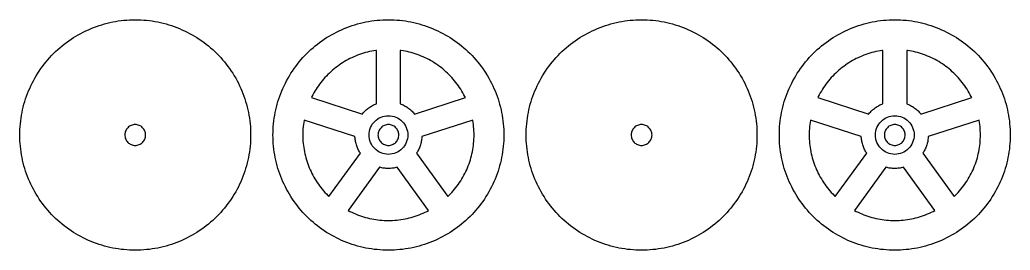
# Model space of a CAD drawing. Header units: metres. Extents: x 6 to 580, y 34 to 394.
# Drawn here: x 446.8 to 579.8, y 34.8 to 65.8 of the extents above; entities that cross this region are included whole.
import ezdxf

# ---------------------------------------------------------------- set-up
doc = ezdxf.new("R2010")
doc.units = ezdxf.units.M
doc.layers.add('CORTAR', color=1, linetype='Continuous')
doc.layers.add('GRABAR', color=5, linetype='Continuous')

msp = doc.modelspace()

# ---------------------------------------------------------------- linework, layer by layer
at = {"layer": 'CORTAR'}
for points in [[(477.82, 49.9), (477.8, 49.52), (477.78, 49.14), (477.75, 48.76), (477.71, 48.39), (477.65, 48.01), (477.59, 47.63), (477.52, 47.26), (477.45, 46.89), (477.36, 46.52), (477.26, 46.15), (477.15, 45.78), (477.04, 45.42), (476.92, 45.06), (476.78, 44.71), (476.64, 44.35), (476.49, 44), (476.33, 43.66), (476.17, 43.31), (475.99, 42.98), (475.81, 42.64), (475.62, 42.32), (475.42, 41.99), (475.21, 41.67), (474.99, 41.36), (474.77, 41.05), (474.54, 40.75), (474.3, 40.45), (474.06, 40.16), (473.81, 39.87), (473.55, 39.6), (473.28, 39.32), (473.01, 39.06), (472.73, 38.8), (472.45, 38.55), (472.15, 38.3), (471.86, 38.06), (471.56, 37.83), (471.25, 37.61), (470.93, 37.4), (470.61, 37.19), (470.29, 36.99), (469.96, 36.8), (469.63, 36.61), (469.29, 36.44), (468.95, 36.27), (468.6, 36.11), (468.25, 35.96), (467.9, 35.82), (467.54, 35.69), (467.18, 35.57), (466.82, 35.45), (466.46, 35.35), (466.09, 35.25), (465.72, 35.16), (465.35, 35.08), (464.97, 35.01), (464.6, 34.95), (464.22, 34.9), (463.84, 34.86), (463.46, 34.83), (463.08, 34.8), (462.7, 34.79), (462.32, 34.78), (461.94, 34.79), (461.56, 34.8), (461.18, 34.83), (460.8, 34.86), (460.42, 34.9), (460.05, 34.95), (459.67, 35.01), (459.3, 35.08), (458.93, 35.16), (458.56, 35.25), (458.19, 35.35), (457.82, 35.45), (457.46, 35.57), (457.1, 35.69), (456.74, 35.82), (456.39, 35.96), (456.04, 36.11), (455.69, 36.27), (455.35, 36.44), (455.02, 36.61), (454.68, 36.8), (454.35, 36.99), (454.03, 37.19), (453.71, 37.4), (453.4, 37.61), (453.09, 37.83), (452.79, 38.06), (452.49, 38.3), (452.2, 38.55), (451.91, 38.8), (451.63, 39.06), (451.36, 39.32), (451.1, 39.6), (450.84, 39.87), (450.58, 40.16), (450.34, 40.45), (450.1, 40.75), (449.87, 41.05), (449.65, 41.36), (449.43, 41.67), (449.23, 41.99), (449.03, 42.32), (448.84, 42.64), (448.65, 42.98), (448.48, 43.31), (448.31, 43.66), (448.15, 44), (448, 44.35), (447.86, 44.71), (447.73, 45.06), (447.6, 45.42), (447.49, 45.78), (447.38, 46.15), (447.29, 46.52), (447.2, 46.89), (447.12, 47.26), (447.05, 47.63), (446.99, 48.01), (446.94, 48.39), (446.9, 48.76), (446.86, 49.14), (446.84, 49.52), (446.83, 49.9), (446.82, 50.28), (446.83, 50.66), (446.84, 51.04), (446.86, 51.42), (446.9, 51.8), (446.94, 52.18), (446.99, 52.56), (447.05, 52.93), (447.12, 53.31), (447.2, 53.68), (447.29, 54.05), (447.38, 54.42), (447.49, 54.78), (447.6, 55.15), (447.73, 55.51), (447.86, 55.86), (448, 56.22), (448.15, 56.56), (448.31, 56.91), (448.48, 57.25), (448.65, 57.59), (448.84, 57.92), (449.03, 58.25), (449.23, 58.58), (449.43, 58.89), (449.65, 59.21), (449.87, 59.52), (450.1, 59.82), (450.34, 60.12), (450.58, 60.41), (450.84, 60.69), (451.1, 60.97), (451.36, 61.24), (451.63, 61.51), (451.91, 61.77), (452.2, 62.02), (452.49, 62.27), (452.79, 62.5), (453.09, 62.73), (453.4, 62.96), (453.71, 63.17), (454.03, 63.38), (454.35, 63.58), (454.68, 63.77), (455.02, 63.95), (455.35, 64.13), (455.69, 64.3), (456.04, 64.45), (456.39, 64.6), (456.74, 64.75), (457.1, 64.88), (457.46, 65), (457.82, 65.12), (458.19, 65.22), (458.56, 65.32), (458.93, 65.41), (459.3, 65.49), (459.67, 65.56), (460.05, 65.62), (460.42, 65.67), (460.8, 65.71), (461.18, 65.74), (461.56, 65.76), (461.94, 65.78), (462.32, 65.78), (462.7, 65.78), (463.08, 65.76), (463.46, 65.74), (463.84, 65.71), (464.22, 65.67), (464.6, 65.62), (464.97, 65.56), (465.35, 65.49), (465.72, 65.41), (466.09, 65.32), (466.46, 65.22), (466.82, 65.12), (467.18, 65), (467.54, 64.88), (467.9, 64.75), (468.25, 64.6), (468.6, 64.45), (468.95, 64.3), (469.29, 64.13), (469.63, 63.95), (469.96, 63.77), (470.29, 63.58), (470.61, 63.38), (470.93, 63.17), (471.25, 62.96), (471.56, 62.73), (471.86, 62.5), (472.15, 62.27), (472.45, 62.02), (472.73, 61.77), (473.01, 61.51), (473.28, 61.24), (473.55, 60.97), (473.81, 60.69), (474.06, 60.41), (474.3, 60.12), (474.54, 59.82), (474.77, 59.52), (474.99, 59.21), (475.21, 58.89), (475.42, 58.58), (475.62, 58.25), (475.81, 57.92), (475.99, 57.59), (476.17, 57.25), (476.33, 56.91), (476.49, 56.56), (476.64, 56.22), (476.78, 55.86), (476.92, 55.51), (477.04, 55.15), (477.15, 54.78), (477.26, 54.42), (477.36, 54.05), (477.45, 53.68), (477.52, 53.31), (477.59, 52.93), (477.65, 52.56), (477.71, 52.18), (477.75, 51.8), (477.78, 51.42), (477.8, 51.04), (477.82, 50.66), (477.82, 50.28), (477.82, 49.9)], [(511.8, 49.52), (511.78, 49.14), (511.75, 48.76), (511.71, 48.39), (511.65, 48.01), (511.59, 47.63), (511.52, 47.26), (511.45, 46.89), (511.36, 46.52), (511.26, 46.15), (511.15, 45.78), (511.04, 45.42), (510.92, 45.06), (510.78, 44.71), (510.64, 44.35), (510.49, 44), (510.33, 43.66), (510.17, 43.31), (509.99, 42.98), (509.81, 42.64), (509.62, 42.32), (509.42, 41.99), (509.21, 41.67), (508.99, 41.36), (508.77, 41.05), (508.54, 40.75), (508.3, 40.45), (508.06, 40.16), (507.81, 39.87), (507.55, 39.6), (507.28, 39.32), (507.01, 39.06), (506.73, 38.8), (506.45, 38.55), (506.15, 38.3), (505.86, 38.06), (505.56, 37.83), (505.25, 37.61), (504.93, 37.4), (504.61, 37.19), (504.29, 36.99), (503.96, 36.8), (503.63, 36.61), (503.29, 36.44), (502.95, 36.27), (502.6, 36.11), (502.25, 35.96), (501.9, 35.82), (501.54, 35.69), (501.18, 35.57), (500.82, 35.45), (500.46, 35.35), (500.09, 35.25), (499.72, 35.16), (499.35, 35.08), (498.97, 35.01), (498.6, 34.95), (498.22, 34.9), (497.84, 34.86), (497.46, 34.83), (497.08, 34.8), (496.7, 34.79), (496.32, 34.78), (495.94, 34.79), (495.56, 34.8), (495.18, 34.83), (494.8, 34.86), (494.42, 34.9), (494.05, 34.95), (493.67, 35.01), (493.3, 35.08), (492.93, 35.16), (492.56, 35.25), (492.19, 35.35), (491.82, 35.45), (491.46, 35.57), (491.1, 35.69), (490.74, 35.82), (490.39, 35.96), (490.04, 36.11), (489.69, 36.27), (489.35, 36.44), (489.02, 36.61), (488.68, 36.8), (488.35, 36.99), (488.03, 37.19), (487.71, 37.4), (487.4, 37.61), (487.09, 37.83), (486.79, 38.06), (486.49, 38.3), (486.2, 38.55), (485.91, 38.8), (485.63, 39.06), (485.36, 39.32), (485.1, 39.6), (484.84, 39.87), (484.58, 40.16), (484.34, 40.45), (484.1, 40.75), (483.87, 41.05), (483.65, 41.36), (483.43, 41.67), (483.23, 41.99), (483.03, 42.32), (482.84, 42.64), (482.65, 42.98), (482.48, 43.31), (482.31, 43.66), (482.15, 44), (482, 44.35), (481.86, 44.71), (481.73, 45.06), (481.6, 45.42), (481.49, 45.78), (481.38, 46.15), (481.29, 46.52), (481.2, 46.89), (481.12, 47.26), (481.05, 47.63), (480.99, 48.01), (480.94, 48.39), (480.9, 48.76), (480.86, 49.14), (480.84, 49.52), (480.83, 49.9), (480.82, 50.28), (480.83, 50.66), (480.84, 51.04), (480.86, 51.42), (480.9, 51.8), (480.94, 52.18), (480.99, 52.56), (481.05, 52.93), (481.12, 53.31), (481.2, 53.68), (481.29, 54.05), (481.38, 54.42), (481.49, 54.78), (481.6, 55.15), (481.73, 55.51), (481.86, 55.86), (482, 56.22), (482.15, 56.56), (482.31, 56.91), (482.48, 57.25), (482.65, 57.59), (482.84, 57.92), (483.03, 58.25), (483.23, 58.58), (483.43, 58.89), (483.65, 59.21), (483.87, 59.52), (484.1, 59.82), (484.34, 60.12), (484.58, 60.41), (484.84, 60.69), (485.1, 60.97), (485.36, 61.24), (485.63, 61.51), (485.91, 61.77), (486.2, 62.02), (486.49, 62.27), (486.79, 62.5), (487.09, 62.73), (487.4, 62.96), (487.71, 63.17), (488.03, 63.38), (488.35, 63.58), (488.68, 63.77), (489.02, 63.95), (489.35, 64.13), (489.69, 64.3), (490.04, 64.45), (490.39, 64.6), (490.74, 64.75), (491.1, 64.88), (491.46, 65), (491.82, 65.12), (492.19, 65.22), (492.56, 65.32), (492.93, 65.41), (493.3, 65.49), (493.67, 65.56), (494.05, 65.62), (494.42, 65.67), (494.8, 65.71), (495.18, 65.74), (495.56, 65.76), (495.94, 65.78), (496.32, 65.78), (496.7, 65.78), (497.08, 65.76), (497.46, 65.74), (497.84, 65.71), (498.22, 65.67), (498.6, 65.62), (498.97, 65.56), (499.35, 65.49), (499.72, 65.41), (500.09, 65.32), (500.46, 65.22), (500.82, 65.12), (501.18, 65), (501.54, 64.88), (501.9, 64.75), (502.25, 64.6), (502.6, 64.45), (502.95, 64.3), (503.29, 64.13), (503.63, 63.95), (503.96, 63.77), (504.29, 63.58), (504.61, 63.38), (504.93, 63.17), (505.25, 62.96), (505.56, 62.73), (505.86, 62.5), (506.15, 62.27), (506.45, 62.02), (506.73, 61.77), (507.01, 61.51), (507.28, 61.24), (507.55, 60.97), (507.81, 60.69), (508.06, 60.41), (508.3, 60.12), (508.54, 59.82), (508.77, 59.52), (508.99, 59.21), (509.21, 58.89), (509.42, 58.58), (509.62, 58.25), (509.81, 57.92), (509.99, 57.59), (510.17, 57.25), (510.33, 56.91), (510.49, 56.56), (510.64, 56.22), (510.78, 55.86), (510.92, 55.51), (511.04, 55.15), (511.15, 54.78), (511.26, 54.42), (511.36, 54.05), (511.45, 53.68), (511.52, 53.31), (511.59, 52.93), (511.65, 52.56), (511.71, 52.18), (511.75, 51.8), (511.78, 51.42), (511.8, 51.04), (511.82, 50.66), (511.82, 50.28), (511.82, 49.9), (511.8, 49.52)], [(545.82, 49.9), (545.8, 49.52), (545.78, 49.14), (545.75, 48.76), (545.71, 48.39), (545.65, 48.01), (545.59, 47.63), (545.52, 47.26), (545.45, 46.89), (545.36, 46.52), (545.26, 46.15), (545.15, 45.78), (545.04, 45.42), (544.92, 45.06), (544.78, 44.71), (544.64, 44.35), (544.49, 44), (544.33, 43.66), (544.17, 43.31), (543.99, 42.98), (543.81, 42.64), (543.62, 42.32), (543.42, 41.99), (543.21, 41.67), (542.99, 41.36), (542.77, 41.05), (542.54, 40.75), (542.3, 40.45), (542.06, 40.16), (541.81, 39.87), (541.55, 39.6), (541.28, 39.32), (541.01, 39.06), (540.73, 38.8), (540.45, 38.55), (540.15, 38.3), (539.86, 38.06), (539.56, 37.83), (539.25, 37.61), (538.93, 37.4), (538.61, 37.19), (538.29, 36.99), (537.96, 36.8), (537.63, 36.61), (537.29, 36.44), (536.95, 36.27), (536.6, 36.11), (536.25, 35.96), (535.9, 35.82), (535.54, 35.69), (535.18, 35.57), (534.82, 35.45), (534.46, 35.35), (534.09, 35.25), (533.72, 35.16), (533.35, 35.08), (532.97, 35.01), (532.6, 34.95), (532.22, 34.9), (531.84, 34.86), (531.46, 34.83), (531.08, 34.8), (530.7, 34.79), (530.32, 34.78), (529.94, 34.79), (529.56, 34.8), (529.18, 34.83), (528.8, 34.86), (528.42, 34.9), (528.05, 34.95), (527.67, 35.01), (527.3, 35.08), (526.93, 35.16), (526.56, 35.25), (526.19, 35.35), (525.82, 35.45), (525.46, 35.57), (525.1, 35.69), (524.74, 35.82), (524.39, 35.96), (524.04, 36.11), (523.69, 36.27), (523.35, 36.44), (523.02, 36.61), (522.68, 36.8), (522.35, 36.99), (522.03, 37.19), (521.71, 37.4), (521.4, 37.61), (521.09, 37.83), (520.79, 38.06), (520.49, 38.3), (520.2, 38.55), (519.91, 38.8), (519.63, 39.06), (519.36, 39.32), (519.1, 39.6), (518.84, 39.87), (518.58, 40.16), (518.34, 40.45), (518.1, 40.75), (517.87, 41.05), (517.65, 41.36), (517.43, 41.67), (517.23, 41.99), (517.03, 42.32), (516.84, 42.64), (516.65, 42.98), (516.48, 43.31), (516.31, 43.66), (516.15, 44), (516, 44.35), (515.86, 44.71), (515.73, 45.06), (515.6, 45.42), (515.49, 45.78), (515.38, 46.15), (515.29, 46.52), (515.2, 46.89), (515.12, 47.26), (515.05, 47.63), (514.99, 48.01), (514.94, 48.39), (514.9, 48.76), (514.86, 49.14), (514.84, 49.52), (514.83, 49.9), (514.82, 50.28), (514.83, 50.66), (514.84, 51.04), (514.86, 51.42), (514.9, 51.8), (514.94, 52.18), (514.99, 52.56), (515.05, 52.93), (515.12, 53.31), (515.2, 53.68), (515.29, 54.05), (515.38, 54.42), (515.49, 54.78), (515.6, 55.15), (515.73, 55.51), (515.86, 55.86), (516, 56.22), (516.15, 56.56), (516.31, 56.91), (516.48, 57.25), (516.65, 57.59), (516.84, 57.92), (517.03, 58.25), (517.23, 58.58), (517.43, 58.89), (517.65, 59.21), (517.87, 59.52), (518.1, 59.82), (518.34, 60.12), (518.58, 60.41), (518.84, 60.69), (519.1, 60.97), (519.36, 61.24), (519.63, 61.51), (519.91, 61.77), (520.2, 62.02), (520.49, 62.27), (520.79, 62.5), (521.09, 62.73), (521.4, 62.96), (521.71, 63.17), (522.03, 63.38), (522.35, 63.58), (522.68, 63.77), (523.02, 63.95), (523.35, 64.13), (523.69, 64.3), (524.04, 64.45), (524.39, 64.6), (524.74, 64.75), (525.1, 64.88), (525.46, 65), (525.82, 65.12), (526.19, 65.22), (526.56, 65.32), (526.93, 65.41), (527.3, 65.49), (527.67, 65.56), (528.05, 65.62), (528.42, 65.67), (528.8, 65.71), (529.18, 65.74), (529.56, 65.76), (529.94, 65.78), (530.32, 65.78), (530.7, 65.78), (531.08, 65.76), (531.46, 65.74), (531.84, 65.71), (532.22, 65.67), (532.6, 65.62), (532.97, 65.56), (533.35, 65.49), (533.72, 65.41), (534.09, 65.32), (534.46, 65.22), (534.82, 65.12), (535.18, 65), (535.54, 64.88), (535.9, 64.75), (536.25, 64.6), (536.6, 64.45), (536.95, 64.3), (537.29, 64.13), (537.63, 63.95), (537.96, 63.77), (538.29, 63.58), (538.61, 63.38), (538.93, 63.17), (539.25, 62.96), (539.56, 62.73), (539.86, 62.5), (540.15, 62.27), (540.45, 62.02), (540.73, 61.77), (541.01, 61.51), (541.28, 61.24), (541.55, 60.97), (541.81, 60.69), (542.06, 60.41), (542.3, 60.12), (542.54, 59.82), (542.77, 59.52), (542.99, 59.21), (543.21, 58.89), (543.42, 58.58), (543.62, 58.25), (543.81, 57.92), (543.99, 57.59), (544.17, 57.25), (544.33, 56.91), (544.49, 56.56), (544.64, 56.22), (544.78, 55.86), (544.92, 55.51), (545.04, 55.15), (545.15, 54.78), (545.26, 54.42), (545.36, 54.05), (545.45, 53.68), (545.52, 53.31), (545.59, 52.93), (545.65, 52.56), (545.71, 52.18), (545.75, 51.8), (545.78, 51.42), (545.8, 51.04), (545.82, 50.66), (545.82, 50.28), (545.82, 49.9)], [(579.8, 49.52), (579.78, 49.14), (579.75, 48.76), (579.71, 48.39), (579.65, 48.01), (579.59, 47.63), (579.52, 47.26), (579.45, 46.89), (579.36, 46.52), (579.26, 46.15), (579.15, 45.78), (579.04, 45.42), (578.92, 45.06), (578.78, 44.71), (578.64, 44.35), (578.49, 44), (578.33, 43.66), (578.17, 43.31), (577.99, 42.98), (577.81, 42.64), (577.62, 42.32), (577.42, 41.99), (577.21, 41.67), (576.99, 41.36), (576.77, 41.05), (576.54, 40.75), (576.3, 40.45), (576.06, 40.16), (575.81, 39.87), (575.55, 39.6), (575.28, 39.32), (575.01, 39.06), (574.73, 38.8), (574.45, 38.55), (574.15, 38.3), (573.86, 38.06), (573.56, 37.83), (573.25, 37.61), (572.93, 37.4), (572.61, 37.19), (572.29, 36.99), (571.96, 36.8), (571.63, 36.61), (571.29, 36.44), (570.95, 36.27), (570.6, 36.11), (570.25, 35.96), (569.9, 35.82), (569.54, 35.69), (569.18, 35.57), (568.82, 35.45), (568.46, 35.35), (568.09, 35.25), (567.72, 35.16), (567.35, 35.08), (566.97, 35.01), (566.6, 34.95), (566.22, 34.9), (565.84, 34.86), (565.46, 34.83), (565.08, 34.8), (564.7, 34.79), (564.32, 34.78), (563.94, 34.79), (563.56, 34.8), (563.18, 34.83), (562.8, 34.86), (562.42, 34.9), (562.05, 34.95), (561.67, 35.01), (561.3, 35.08), (560.93, 35.16), (560.56, 35.25), (560.19, 35.35), (559.82, 35.45), (559.46, 35.57), (559.1, 35.69), (558.74, 35.82), (558.39, 35.96), (558.04, 36.11), (557.69, 36.27), (557.35, 36.44), (557.02, 36.61), (556.68, 36.8), (556.35, 36.99), (556.03, 37.19), (555.71, 37.4), (555.4, 37.61), (555.09, 37.83), (554.79, 38.06), (554.49, 38.3), (554.2, 38.55), (553.91, 38.8), (553.63, 39.06), (553.36, 39.32), (553.1, 39.6), (552.84, 39.87), (552.58, 40.16), (552.34, 40.45), (552.1, 40.75), (551.87, 41.05), (551.65, 41.36), (551.43, 41.67), (551.23, 41.99), (551.03, 42.32), (550.84, 42.64), (550.65, 42.98), (550.48, 43.31), (550.31, 43.66), (550.15, 44), (550, 44.35), (549.86, 44.71), (549.73, 45.06), (549.6, 45.42), (549.49, 45.78), (549.38, 46.15), (549.29, 46.52), (549.2, 46.89), (549.12, 47.26), (549.05, 47.63), (548.99, 48.01), (548.94, 48.39), (548.9, 48.76), (548.86, 49.14), (548.84, 49.52), (548.83, 49.9), (548.82, 50.28), (548.83, 50.66), (548.84, 51.04), (548.86, 51.42), (548.9, 51.8), (548.94, 52.18), (548.99, 52.56), (549.05, 52.93), (549.12, 53.31), (549.2, 53.68), (549.29, 54.05), (549.38, 54.42), (549.49, 54.78), (549.6, 55.15), (549.73, 55.51), (549.86, 55.86), (550, 56.22), (550.15, 56.56), (550.31, 56.91), (550.48, 57.25), (550.65, 57.59), (550.84, 57.92), (551.03, 58.25), (551.23, 58.58), (551.43, 58.89), (551.65, 59.21), (551.87, 59.52), (552.1, 59.82), (552.34, 60.12), (552.58, 60.41), (552.84, 60.69), (553.1, 60.97), (553.36, 61.24), (553.63, 61.51), (553.91, 61.77), (554.2, 62.02), (554.49, 62.27), (554.79, 62.5), (555.09, 62.73), (555.4, 62.96), (555.71, 63.17), (556.03, 63.38), (556.35, 63.58), (556.68, 63.77), (557.02, 63.95), (557.35, 64.13), (557.69, 64.3), (558.04, 64.45), (558.39, 64.6), (558.74, 64.75), (559.1, 64.88), (559.46, 65), (559.82, 65.12), (560.19, 65.22), (560.56, 65.32), (560.93, 65.41), (561.3, 65.49), (561.67, 65.56), (562.05, 65.62), (562.42, 65.67), (562.8, 65.71), (563.18, 65.74), (563.56, 65.76), (563.94, 65.78), (564.32, 65.78), (564.7, 65.78), (565.08, 65.76), (565.46, 65.74), (565.84, 65.71), (566.22, 65.67), (566.6, 65.62), (566.97, 65.56), (567.35, 65.49), (567.72, 65.41), (568.09, 65.32), (568.46, 65.22), (568.82, 65.12), (569.18, 65), (569.54, 64.88), (569.9, 64.75), (570.25, 64.6), (570.6, 64.45), (570.95, 64.3), (571.29, 64.13), (571.63, 63.95), (571.96, 63.77), (572.29, 63.58), (572.61, 63.38), (572.93, 63.17), (573.25, 62.96), (573.56, 62.73), (573.86, 62.5), (574.15, 62.27), (574.45, 62.02), (574.73, 61.77), (575.01, 61.51), (575.28, 61.24), (575.55, 60.97), (575.81, 60.69), (576.06, 60.41), (576.3, 60.12), (576.54, 59.82), (576.77, 59.52), (576.99, 59.21), (577.21, 58.89), (577.42, 58.58), (577.62, 58.25), (577.81, 57.92), (577.99, 57.59), (578.17, 57.25), (578.33, 56.91), (578.49, 56.56), (578.64, 56.22), (578.78, 55.86), (578.92, 55.51), (579.04, 55.15), (579.15, 54.78), (579.26, 54.42), (579.36, 54.05), (579.45, 53.68), (579.52, 53.31), (579.59, 52.93), (579.65, 52.56), (579.71, 52.18), (579.75, 51.8), (579.78, 51.42), (579.8, 51.04), (579.82, 50.66), (579.82, 50.28), (579.82, 49.9), (579.8, 49.52)], [(492.82, 53.1), (492.84, 53.14), (492.94, 53.25), (493.04, 53.36), (493.14, 53.47), (493.25, 53.57), (493.35, 53.67), (493.47, 53.76), (493.58, 53.85), (493.7, 53.94), (493.82, 54.03), (493.95, 54.11), (494.07, 54.18), (494.2, 54.25), (494.33, 54.32), (494.46, 54.38), (494.6, 54.44), (494.72, 54.49), (494.72, 61.67), (494.63, 61.66), (494.36, 61.61), (494.08, 61.56), (493.8, 61.5), (493.53, 61.44), (493.25, 61.37), (492.98, 61.29), (492.71, 61.2), (492.45, 61.11), (492.18, 61.01), (491.92, 60.91), (491.66, 60.8), (491.4, 60.68), (491.15, 60.56), (490.9, 60.43), (490.65, 60.29), (490.41, 60.15), (490.17, 60), (489.93, 59.85), (489.7, 59.69), (489.47, 59.52), (489.25, 59.35), (489.03, 59.17), (488.81, 58.99), (488.6, 58.8), (488.39, 58.61), (488.19, 58.42), (487.99, 58.21), (487.8, 58.01), (487.61, 57.8), (487.43, 57.58), (487.26, 57.36), (487.08, 57.13), (486.92, 56.91), (486.76, 56.67), (486.61, 56.44), (486.46, 56.2), (486.32, 55.95), (486.18, 55.7), (486.05, 55.45), (485.99, 55.32), (492.82, 53.1)], [(497.92, 54.49), (498.04, 54.44), (498.18, 54.38), (498.31, 54.32), (498.44, 54.25), (498.57, 54.18), (498.7, 54.11), (498.82, 54.03), (498.94, 53.94), (499.06, 53.85), (499.18, 53.76), (499.29, 53.67), (499.4, 53.57), (499.5, 53.47), (499.61, 53.36), (499.7, 53.25), (499.8, 53.14), (499.83, 53.1), (506.66, 55.32), (506.59, 55.45), (506.46, 55.7), (506.33, 55.95), (506.19, 56.2), (506.04, 56.44), (505.88, 56.67), (505.72, 56.91), (505.56, 57.13), (505.39, 57.36), (505.21, 57.58), (505.03, 57.8), (504.84, 58.01), (504.65, 58.21), (504.45, 58.42), (504.25, 58.61), (504.04, 58.8), (503.83, 58.99), (503.62, 59.17), (503.4, 59.35), (503.17, 59.52), (502.94, 59.69), (502.71, 59.85), (502.47, 60), (502.23, 60.15), (501.99, 60.29), (501.74, 60.43), (501.49, 60.56), (501.24, 60.68), (500.98, 60.8), (500.72, 60.91), (500.46, 61.01), (500.2, 61.11), (499.93, 61.2), (499.66, 61.29), (499.39, 61.37), (499.12, 61.44), (498.84, 61.5), (498.57, 61.56), (498.29, 61.61), (498.01, 61.66), (497.92, 61.67), (497.92, 54.49)], [(560.82, 53.1), (560.84, 53.14), (560.94, 53.25), (561.04, 53.36), (561.14, 53.47), (561.25, 53.57), (561.35, 53.67), (561.47, 53.76), (561.58, 53.85), (561.7, 53.94), (561.82, 54.03), (561.95, 54.11), (562.07, 54.18), (562.2, 54.25), (562.33, 54.32), (562.46, 54.38), (562.6, 54.44), (562.72, 54.49), (562.72, 61.67), (562.63, 61.66), (562.36, 61.61), (562.08, 61.56), (561.8, 61.5), (561.53, 61.44), (561.25, 61.37), (560.98, 61.29), (560.71, 61.2), (560.45, 61.11), (560.18, 61.01), (559.92, 60.91), (559.66, 60.8), (559.4, 60.68), (559.15, 60.56), (558.9, 60.43), (558.65, 60.29), (558.41, 60.15), (558.17, 60), (557.93, 59.85), (557.7, 59.69), (557.47, 59.52), (557.25, 59.35), (557.03, 59.17), (556.81, 58.99), (556.6, 58.8), (556.39, 58.61), (556.19, 58.42), (555.99, 58.21), (555.8, 58.01), (555.61, 57.8), (555.43, 57.58), (555.26, 57.36), (555.08, 57.13), (554.92, 56.91), (554.76, 56.67), (554.61, 56.44), (554.46, 56.2), (554.32, 55.95), (554.18, 55.7), (554.05, 55.45), (553.99, 55.32), (560.82, 53.1)], [(565.92, 54.49), (566.04, 54.44), (566.18, 54.38), (566.31, 54.32), (566.44, 54.25), (566.57, 54.18), (566.7, 54.11), (566.82, 54.03), (566.94, 53.94), (567.06, 53.85), (567.18, 53.76), (567.29, 53.67), (567.4, 53.57), (567.5, 53.47), (567.61, 53.36), (567.7, 53.25), (567.8, 53.14), (567.83, 53.1), (574.66, 55.32), (574.59, 55.45), (574.46, 55.7), (574.33, 55.95), (574.19, 56.2), (574.04, 56.44), (573.88, 56.67), (573.72, 56.91), (573.56, 57.13), (573.39, 57.36), (573.21, 57.58), (573.03, 57.8), (572.84, 58.01), (572.65, 58.21), (572.45, 58.42), (572.25, 58.61), (572.04, 58.8), (571.83, 58.99), (571.62, 59.17), (571.4, 59.35), (571.17, 59.52), (570.94, 59.69), (570.71, 59.85), (570.47, 60), (570.23, 60.15), (569.99, 60.29), (569.74, 60.43), (569.49, 60.56), (569.24, 60.68), (568.98, 60.8), (568.72, 60.91), (568.46, 61.01), (568.2, 61.11), (567.93, 61.2), (567.66, 61.29), (567.39, 61.37), (567.12, 61.44), (566.84, 61.5), (566.57, 61.56), (566.29, 61.61), (566.01, 61.66), (565.92, 61.67), (565.92, 54.49)], [(492.56, 47.82), (492.5, 47.91), (492.42, 48.03), (492.35, 48.16), (492.29, 48.29), (492.22, 48.43), (492.16, 48.56), (492.11, 48.7), (492.06, 48.84), (492.02, 48.98), (491.98, 49.12), (491.94, 49.26), (491.91, 49.41), (491.88, 49.55), (491.86, 49.7), (491.84, 49.84), (491.83, 49.99), (491.83, 50.06), (485, 52.28), (484.99, 52.25), (484.95, 51.97), (484.91, 51.69), (484.88, 51.41), (484.85, 51.13), (484.84, 50.85), (484.83, 50.57), (484.82, 50.28), (484.83, 50), (484.84, 49.72), (484.85, 49.44), (484.88, 49.16), (484.91, 48.88), (484.95, 48.6), (484.99, 48.32), (485.04, 48.04), (485.1, 47.76), (485.17, 47.49), (485.24, 47.22), (485.32, 46.95), (485.4, 46.68), (485.49, 46.41), (485.59, 46.14), (485.7, 45.88), (485.81, 45.62), (485.93, 45.37), (486.05, 45.11), (486.18, 44.86), (486.32, 44.62), (486.46, 44.37), (486.61, 44.13), (486.76, 43.89), (486.92, 43.66), (487.08, 43.43), (487.26, 43.21), (487.43, 42.99), (487.61, 42.77), (487.8, 42.56), (487.99, 42.35), (488.19, 42.15), (488.33, 42.01), (492.56, 47.82)], [(507.82, 50.28), (507.82, 50.57), (507.81, 50.85), (507.79, 51.13), (507.77, 51.41), (507.74, 51.69), (507.7, 51.97), (507.65, 52.25), (507.65, 52.28), (500.82, 50.06), (500.81, 49.99), (500.8, 49.84), (500.78, 49.7), (500.76, 49.55), (500.74, 49.41), (500.7, 49.26), (500.67, 49.12), (500.63, 48.98), (500.58, 48.84), (500.53, 48.7), (500.48, 48.56), (500.42, 48.43), (500.36, 48.29), (500.29, 48.16), (500.22, 48.03), (500.14, 47.91), (500.09, 47.82), (504.31, 42.01), (504.45, 42.15), (504.65, 42.35), (504.84, 42.56), (505.03, 42.77), (505.21, 42.99), (505.39, 43.21), (505.56, 43.43), (505.72, 43.66), (505.88, 43.89), (506.04, 44.13), (506.19, 44.37), (506.33, 44.62), (506.46, 44.86), (506.59, 45.11), (506.72, 45.37), (506.84, 45.62), (506.95, 45.88), (507.05, 46.14), (507.15, 46.41), (507.24, 46.68), (507.33, 46.95), (507.41, 47.22), (507.48, 47.49), (507.54, 47.76), (507.6, 48.04), (507.65, 48.32), (507.7, 48.6), (507.74, 48.88), (507.77, 49.16), (507.79, 49.44), (507.81, 49.72), (507.82, 50), (507.82, 50.28)], [(560.56, 47.82), (560.5, 47.91), (560.42, 48.03), (560.35, 48.16), (560.29, 48.29), (560.22, 48.43), (560.16, 48.56), (560.11, 48.7), (560.06, 48.84), (560.02, 48.98), (559.98, 49.12), (559.94, 49.26), (559.91, 49.41), (559.88, 49.55), (559.86, 49.7), (559.84, 49.84), (559.83, 49.99), (559.83, 50.06), (553, 52.28), (552.99, 52.25), (552.95, 51.97), (552.91, 51.69), (552.88, 51.41), (552.85, 51.13), (552.84, 50.85), (552.83, 50.57), (552.82, 50.28), (552.83, 50), (552.84, 49.72), (552.85, 49.44), (552.88, 49.16), (552.91, 48.88), (552.95, 48.6), (552.99, 48.32), (553.04, 48.04), (553.1, 47.76), (553.17, 47.49), (553.24, 47.22), (553.32, 46.95), (553.4, 46.68), (553.49, 46.41), (553.59, 46.14), (553.7, 45.88), (553.81, 45.62), (553.93, 45.37), (554.05, 45.11), (554.18, 44.86), (554.32, 44.62), (554.46, 44.37), (554.61, 44.13), (554.76, 43.89), (554.92, 43.66), (555.08, 43.43), (555.26, 43.21), (555.43, 42.99), (555.61, 42.77), (555.8, 42.56), (555.99, 42.35), (556.19, 42.15), (556.33, 42.01), (560.56, 47.82)], [(575.82, 50.28), (575.82, 50.57), (575.81, 50.85), (575.79, 51.13), (575.77, 51.41), (575.74, 51.69), (575.7, 51.97), (575.65, 52.25), (575.65, 52.28), (568.82, 50.06), (568.81, 49.99), (568.8, 49.84), (568.78, 49.7), (568.76, 49.55), (568.74, 49.41), (568.7, 49.26), (568.67, 49.12), (568.63, 48.98), (568.58, 48.84), (568.53, 48.7), (568.48, 48.56), (568.42, 48.43), (568.36, 48.29), (568.29, 48.16), (568.22, 48.03), (568.14, 47.91), (568.09, 47.82), (572.31, 42.01), (572.45, 42.15), (572.65, 42.35), (572.84, 42.56), (573.03, 42.77), (573.21, 42.99), (573.39, 43.21), (573.56, 43.43), (573.72, 43.66), (573.88, 43.89), (574.04, 44.13), (574.19, 44.37), (574.33, 44.62), (574.46, 44.86), (574.59, 45.11), (574.72, 45.37), (574.84, 45.62), (574.95, 45.88), (575.05, 46.14), (575.15, 46.41), (575.24, 46.68), (575.33, 46.95), (575.41, 47.22), (575.48, 47.49), (575.54, 47.76), (575.6, 48.04), (575.65, 48.32), (575.7, 48.6), (575.74, 48.88), (575.77, 49.16), (575.79, 49.44), (575.81, 49.72), (575.82, 50), (575.82, 50.28)], [(463.71, 50.42), (463.69, 50.56), (463.66, 50.69), (463.62, 50.82), (463.56, 50.94), (463.49, 51.06), (463.4, 51.17), (463.31, 51.27), (463.21, 51.37), (463.1, 51.45), (462.98, 51.52), (462.86, 51.58), (462.73, 51.62), (462.59, 51.66), (462.46, 51.68), (462.32, 51.68), (462.18, 51.68), (462.05, 51.66), (461.92, 51.62), (461.79, 51.58), (461.66, 51.52), (461.54, 51.45), (461.43, 51.37), (461.33, 51.27), (461.24, 51.17), (461.16, 51.06), (461.09, 50.94), (461.03, 50.82), (460.98, 50.69), (460.95, 50.56), (460.93, 50.42), (460.92, 50.28), (460.93, 50.15), (460.95, 50.01), (460.98, 49.88), (461.03, 49.75), (461.09, 49.62), (461.16, 49.51), (461.24, 49.4), (461.33, 49.29), (461.43, 49.2), (461.54, 49.12), (461.66, 49.05), (461.79, 48.99), (461.92, 48.94), (462.05, 48.91), (462.18, 48.89), (462.32, 48.88), (462.46, 48.89), (462.59, 48.91), (462.73, 48.94), (462.86, 48.99), (462.98, 49.05), (463.1, 49.12), (463.21, 49.2), (463.31, 49.29), (463.4, 49.4), (463.49, 49.51), (463.56, 49.62), (463.62, 49.75), (463.66, 49.88), (463.69, 50.01), (463.71, 50.15), (463.72, 50.28), (463.71, 50.42)], [(497.71, 50.42), (497.69, 50.56), (497.66, 50.69), (497.62, 50.82), (497.56, 50.94), (497.49, 51.06), (497.4, 51.17), (497.31, 51.27), (497.21, 51.37), (497.1, 51.45), (496.98, 51.52), (496.86, 51.58), (496.73, 51.62), (496.59, 51.66), (496.46, 51.68), (496.32, 51.68), (496.18, 51.68), (496.05, 51.66), (495.92, 51.62), (495.79, 51.58), (495.66, 51.52), (495.54, 51.45), (495.43, 51.37), (495.33, 51.27), (495.24, 51.17), (495.16, 51.06), (495.09, 50.94), (495.03, 50.82), (494.98, 50.69), (494.95, 50.56), (494.93, 50.42), (494.92, 50.28), (494.93, 50.15), (494.95, 50.01), (494.98, 49.88), (495.03, 49.75), (495.09, 49.62), (495.16, 49.51), (495.24, 49.4), (495.33, 49.29), (495.43, 49.2), (495.54, 49.12), (495.66, 49.05), (495.79, 48.99), (495.92, 48.94), (496.05, 48.91), (496.18, 48.89), (496.32, 48.88), (496.46, 48.89), (496.59, 48.91), (496.73, 48.94), (496.86, 48.99), (496.98, 49.05), (497.1, 49.12), (497.21, 49.2), (497.31, 49.29), (497.4, 49.4), (497.49, 49.51), (497.56, 49.62), (497.62, 49.75), (497.66, 49.88), (497.69, 50.01), (497.71, 50.15), (497.72, 50.28), (497.71, 50.42)], [(531.71, 50.42), (531.69, 50.56), (531.66, 50.69), (531.62, 50.82), (531.56, 50.94), (531.49, 51.06), (531.4, 51.17), (531.31, 51.27), (531.21, 51.37), (531.1, 51.45), (530.98, 51.52), (530.86, 51.58), (530.73, 51.62), (530.59, 51.66), (530.46, 51.68), (530.32, 51.68), (530.18, 51.68), (530.05, 51.66), (529.92, 51.62), (529.79, 51.58), (529.66, 51.52), (529.54, 51.45), (529.43, 51.37), (529.33, 51.27), (529.24, 51.17), (529.16, 51.06), (529.09, 50.94), (529.03, 50.82), (528.98, 50.69), (528.95, 50.56), (528.93, 50.42), (528.92, 50.28), (528.93, 50.15), (528.95, 50.01), (528.98, 49.88), (529.03, 49.75), (529.09, 49.62), (529.16, 49.51), (529.24, 49.4), (529.33, 49.29), (529.43, 49.2), (529.54, 49.12), (529.66, 49.05), (529.79, 48.99), (529.92, 48.94), (530.05, 48.91), (530.18, 48.89), (530.32, 48.88), (530.46, 48.89), (530.59, 48.91), (530.73, 48.94), (530.86, 48.99), (530.98, 49.05), (531.1, 49.12), (531.21, 49.2), (531.31, 49.29), (531.4, 49.4), (531.49, 49.51), (531.56, 49.62), (531.62, 49.75), (531.66, 49.88), (531.69, 50.01), (531.71, 50.15), (531.72, 50.28), (531.71, 50.42)], [(565.71, 50.42), (565.69, 50.56), (565.66, 50.69), (565.62, 50.82), (565.56, 50.94), (565.49, 51.06), (565.4, 51.17), (565.31, 51.27), (565.21, 51.37), (565.1, 51.45), (564.98, 51.52), (564.86, 51.58), (564.73, 51.62), (564.59, 51.66), (564.46, 51.68), (564.32, 51.68), (564.18, 51.68), (564.05, 51.66), (563.92, 51.62), (563.79, 51.58), (563.66, 51.52), (563.54, 51.45), (563.43, 51.37), (563.33, 51.27), (563.24, 51.17), (563.16, 51.06), (563.09, 50.94), (563.03, 50.82), (562.98, 50.69), (562.95, 50.56), (562.93, 50.42), (562.92, 50.28), (562.93, 50.15), (562.95, 50.01), (562.98, 49.88), (563.03, 49.75), (563.09, 49.62), (563.16, 49.51), (563.24, 49.4), (563.33, 49.29), (563.43, 49.2), (563.54, 49.12), (563.66, 49.05), (563.79, 48.99), (563.92, 48.94), (564.05, 48.91), (564.18, 48.89), (564.32, 48.88), (564.46, 48.89), (564.59, 48.91), (564.73, 48.94), (564.86, 48.99), (564.98, 49.05), (565.1, 49.12), (565.21, 49.2), (565.31, 49.29), (565.4, 49.4), (565.49, 49.51), (565.56, 49.62), (565.62, 49.75), (565.66, 49.88), (565.69, 50.01), (565.71, 50.15), (565.72, 50.28), (565.71, 50.42)], [(497.5, 45.94), (497.49, 45.94), (497.34, 45.9), (497.2, 45.87), (497.05, 45.84), (496.91, 45.82), (496.76, 45.81), (496.62, 45.79), (496.47, 45.79), (496.32, 45.78), (496.17, 45.79), (496.03, 45.79), (495.88, 45.81), (495.73, 45.82), (495.59, 45.84), (495.44, 45.87), (495.3, 45.9), (495.16, 45.94), (495.14, 45.94), (490.92, 40.13), (491.15, 40.01), (491.4, 39.89), (491.66, 39.77), (491.92, 39.66), (492.18, 39.55), (492.45, 39.46), (492.71, 39.36), (492.98, 39.28), (493.25, 39.2), (493.53, 39.13), (493.8, 39.06), (494.08, 39), (494.36, 38.95), (494.63, 38.91), (494.91, 38.87), (495.19, 38.84), (495.48, 38.81), (495.76, 38.8), (496.04, 38.79), (496.32, 38.78), (496.6, 38.79), (496.89, 38.8), (497.17, 38.81), (497.45, 38.84), (497.73, 38.87), (498.01, 38.91), (498.29, 38.95), (498.57, 39), (498.84, 39.06), (499.12, 39.13), (499.39, 39.2), (499.66, 39.28), (499.93, 39.36), (500.2, 39.46), (500.46, 39.55), (500.72, 39.66), (500.98, 39.77), (501.24, 39.89), (501.49, 40.01), (501.72, 40.13), (497.5, 45.94)], [(565.5, 45.94), (565.49, 45.94), (565.34, 45.9), (565.2, 45.87), (565.05, 45.84), (564.91, 45.82), (564.76, 45.81), (564.62, 45.79), (564.47, 45.79), (564.32, 45.78), (564.17, 45.79), (564.03, 45.79), (563.88, 45.81), (563.73, 45.82), (563.59, 45.84), (563.44, 45.87), (563.3, 45.9), (563.16, 45.94), (563.14, 45.94), (558.92, 40.13), (559.15, 40.01), (559.4, 39.89), (559.66, 39.77), (559.92, 39.66), (560.18, 39.55), (560.45, 39.46), (560.71, 39.36), (560.98, 39.28), (561.25, 39.2), (561.53, 39.13), (561.8, 39.06), (562.08, 39), (562.36, 38.95), (562.63, 38.91), (562.91, 38.87), (563.19, 38.84), (563.48, 38.81), (563.76, 38.8), (564.04, 38.79), (564.32, 38.78), (564.6, 38.79), (564.89, 38.8), (565.17, 38.81), (565.45, 38.84), (565.73, 38.87), (566.01, 38.91), (566.29, 38.95), (566.57, 39), (566.84, 39.06), (567.12, 39.13), (567.39, 39.2), (567.66, 39.28), (567.93, 39.36), (568.2, 39.46), (568.46, 39.55), (568.72, 39.66), (568.98, 39.77), (569.24, 39.89), (569.49, 40.01), (569.72, 40.13), (565.5, 45.94)]]:
    msp.add_lwpolyline(points, close=True, dxfattribs=at)
at = {"layer": 'GRABAR'}
for points in [[(498.92, 50.28), (498.91, 50.03), (498.87, 49.78), (498.81, 49.53), (498.72, 49.29), (498.61, 49.06), (498.48, 48.84), (498.33, 48.63), (498.16, 48.45), (497.97, 48.27), (497.77, 48.12), (497.55, 47.99), (497.32, 47.88), (497.08, 47.8), (496.83, 47.73), (496.58, 47.7), (496.32, 47.68), (496.07, 47.7), (495.81, 47.73), (495.57, 47.8), (495.33, 47.88), (495.1, 47.99), (494.88, 48.12), (494.67, 48.27), (494.48, 48.45), (494.31, 48.63), (494.16, 48.84), (494.03, 49.06), (493.92, 49.29), (493.83, 49.53), (493.77, 49.78), (493.73, 50.03), (493.72, 50.28), (493.73, 50.54), (493.77, 50.79), (493.83, 51.04), (493.92, 51.28), (494.03, 51.51), (494.16, 51.73), (494.31, 51.93), (494.48, 52.12), (494.67, 52.29), (494.88, 52.45), (495.1, 52.58), (495.33, 52.69), (495.57, 52.77), (495.81, 52.83), (496.07, 52.87), (496.32, 52.88), (496.58, 52.87), (496.83, 52.83), (497.08, 52.77), (497.32, 52.69), (497.55, 52.58), (497.77, 52.45), (497.97, 52.29), (498.16, 52.12), (498.33, 51.93), (498.48, 51.73), (498.61, 51.51), (498.72, 51.28), (498.81, 51.04), (498.87, 50.79), (498.91, 50.54), (498.92, 50.28)], [(566.92, 50.28), (566.91, 50.03), (566.87, 49.78), (566.81, 49.53), (566.72, 49.29), (566.61, 49.06), (566.48, 48.84), (566.33, 48.63), (566.16, 48.45), (565.97, 48.27), (565.77, 48.12), (565.55, 47.99), (565.32, 47.88), (565.08, 47.8), (564.83, 47.73), (564.58, 47.7), (564.32, 47.68), (564.07, 47.7), (563.81, 47.73), (563.57, 47.8), (563.33, 47.88), (563.1, 47.99), (562.88, 48.12), (562.67, 48.27), (562.48, 48.45), (562.31, 48.63), (562.16, 48.84), (562.03, 49.06), (561.92, 49.29), (561.83, 49.53), (561.77, 49.78), (561.73, 50.03), (561.72, 50.28), (561.73, 50.54), (561.77, 50.79), (561.83, 51.04), (561.92, 51.28), (562.03, 51.51), (562.16, 51.73), (562.31, 51.93), (562.48, 52.12), (562.67, 52.29), (562.88, 52.45), (563.1, 52.58), (563.33, 52.69), (563.57, 52.77), (563.81, 52.83), (564.07, 52.87), (564.32, 52.88), (564.58, 52.87), (564.83, 52.83), (565.08, 52.77), (565.32, 52.69), (565.55, 52.58), (565.77, 52.45), (565.97, 52.29), (566.16, 52.12), (566.33, 51.93), (566.48, 51.73), (566.61, 51.51), (566.72, 51.28), (566.81, 51.04), (566.87, 50.79), (566.91, 50.54), (566.92, 50.28)]]:
    msp.add_lwpolyline(points, dxfattribs=at)

doc.saveas('drawing.dxf')
